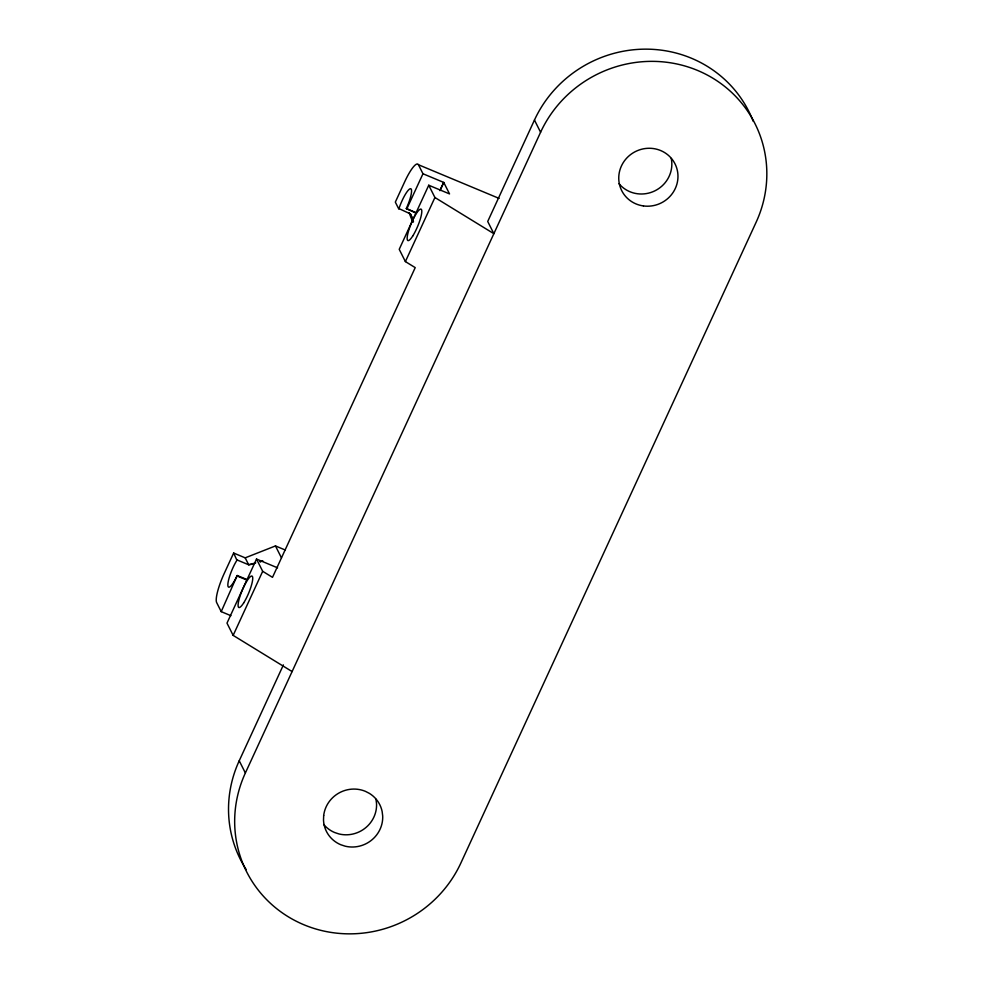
<?xml version="1.0" encoding="UTF-8"?>
<svg xmlns="http://www.w3.org/2000/svg" width="983" height="983" viewBox="0 0 983 983"><rect width="100%" height="100%" fill="white"/><g stroke="black" fill="none" stroke-linecap="round" stroke-linejoin="round"><path stroke-width="1.47" d="M412.725 218.619L410.366 213.876L398.951 208.593A17.043 3.514 -67.3 0 1 410.501 188.699A17.043 3.514 -67.3 0 1 406.286 208.556L416.325 213.274M253.589 563.972L248.674 564.783L245.185 557.852L233.647 553.036L224.149 573.63A25.57 5.271 -67.3 0 0 216.678 602.628L221.212 611.635L230.907 615.69M221.212 611.635L237.222 575.497A17.043 3.514 -67.3 0 1 227.847 585.106A17.043 3.514 -67.3 0 1 236.915 560.273L233.647 553.036M406.63 209.232L422.973 173.758L418.439 164.739A25.57 5.271 -67.3 0 0 404.824 181.523L395.326 202.117L398.815 209.047M277.599 567.842L256.514 559.044L226.987 623.124L233.155 635.387L292.098 671.561M422.973 173.758L443.751 182.433L449.526 193.909L428.748 185.234L399.221 249.326L405.389 261.589L415.219 267.622L272.5 577.34L262.682 571.307L256.514 559.044M233.155 635.387L262.682 571.307M405.389 261.589L434.916 197.509L428.748 185.234M439.979 190.616L443.751 182.433L439.917 190.481M246.205 869.574A119.336 114.999 -26.7 0 1 239.225 760.781L283.399 664.913M753.224 121.314A119.336 114.999 -26.7 0 0 646.445 49.15A119.336 114.999 -26.7 0 0 534.457 120.049L487.715 221.47L493.859 233.684L434.916 197.509M245.369 772.982L540.589 132.263A119.336 114.999 -26.7 0 1 697.574 70.444A119.336 114.999 -26.7 0 1 756.136 222.219L460.904 862.951A119.336 114.999 -26.7 0 1 303.931 924.77A119.336 114.999 -26.7 0 1 245.369 772.982L239.225 760.781M245.185 557.852L275.461 545.934L285.365 550.062M260.2 561.772L262.842 560.888L260.003 561.674M255.752 562.841L248.674 564.783L237.124 559.966M418.439 164.739L499.094 198.406M406.286 208.556L415.993 212.611M237.222 575.497L246.917 579.54M237.554 576.161L247.249 580.216M534.457 120.049L540.589 132.263M275.461 545.934L281.482 557.902M410.366 213.876L413.487 221.74M409.026 212.512L412.799 222.269M375.985 799.24L376.55 803.725A29.834 28.753 -26.7 0 1 339.024 833.965L334.662 832.527A29.834 28.753 -26.7 0 1 323.763 824.516M671.254 158.435A29.834 28.753 -26.7 0 1 654.715 190.923A29.834 28.753 -26.7 0 1 619.032 183.723M323.677 815.595L323.505 820.141A29.834 28.753 -26.7 0 0 340.794 844.741L345.168 846.179A29.834 28.753 -26.7 0 0 382.694 815.939L382.129 811.442A29.834 28.753 -26.7 0 0 369.473 793.428L365.406 791.34A29.834 28.753 -26.7 0 0 323.677 815.595M643.447 205.939A29.834 28.753 -26.7 0 0 676.107 166.311A29.834 28.753 -26.7 0 0 625.52 159.467A29.834 28.753 -26.7 0 0 643.447 205.939M243.661 602.935A17.043 3.514 -67.3 0 0 252.434 576.517A17.043 3.514 -67.3 0 0 240.122 595.87A17.043 3.514 -67.3 0 0 243.661 602.935M412.737 235.994A17.043 3.514 -67.3 0 0 421.51 209.588A17.043 3.514 -67.3 0 0 409.186 228.953A17.043 3.514 -67.3 0 0 412.737 235.994"/></g></svg>
